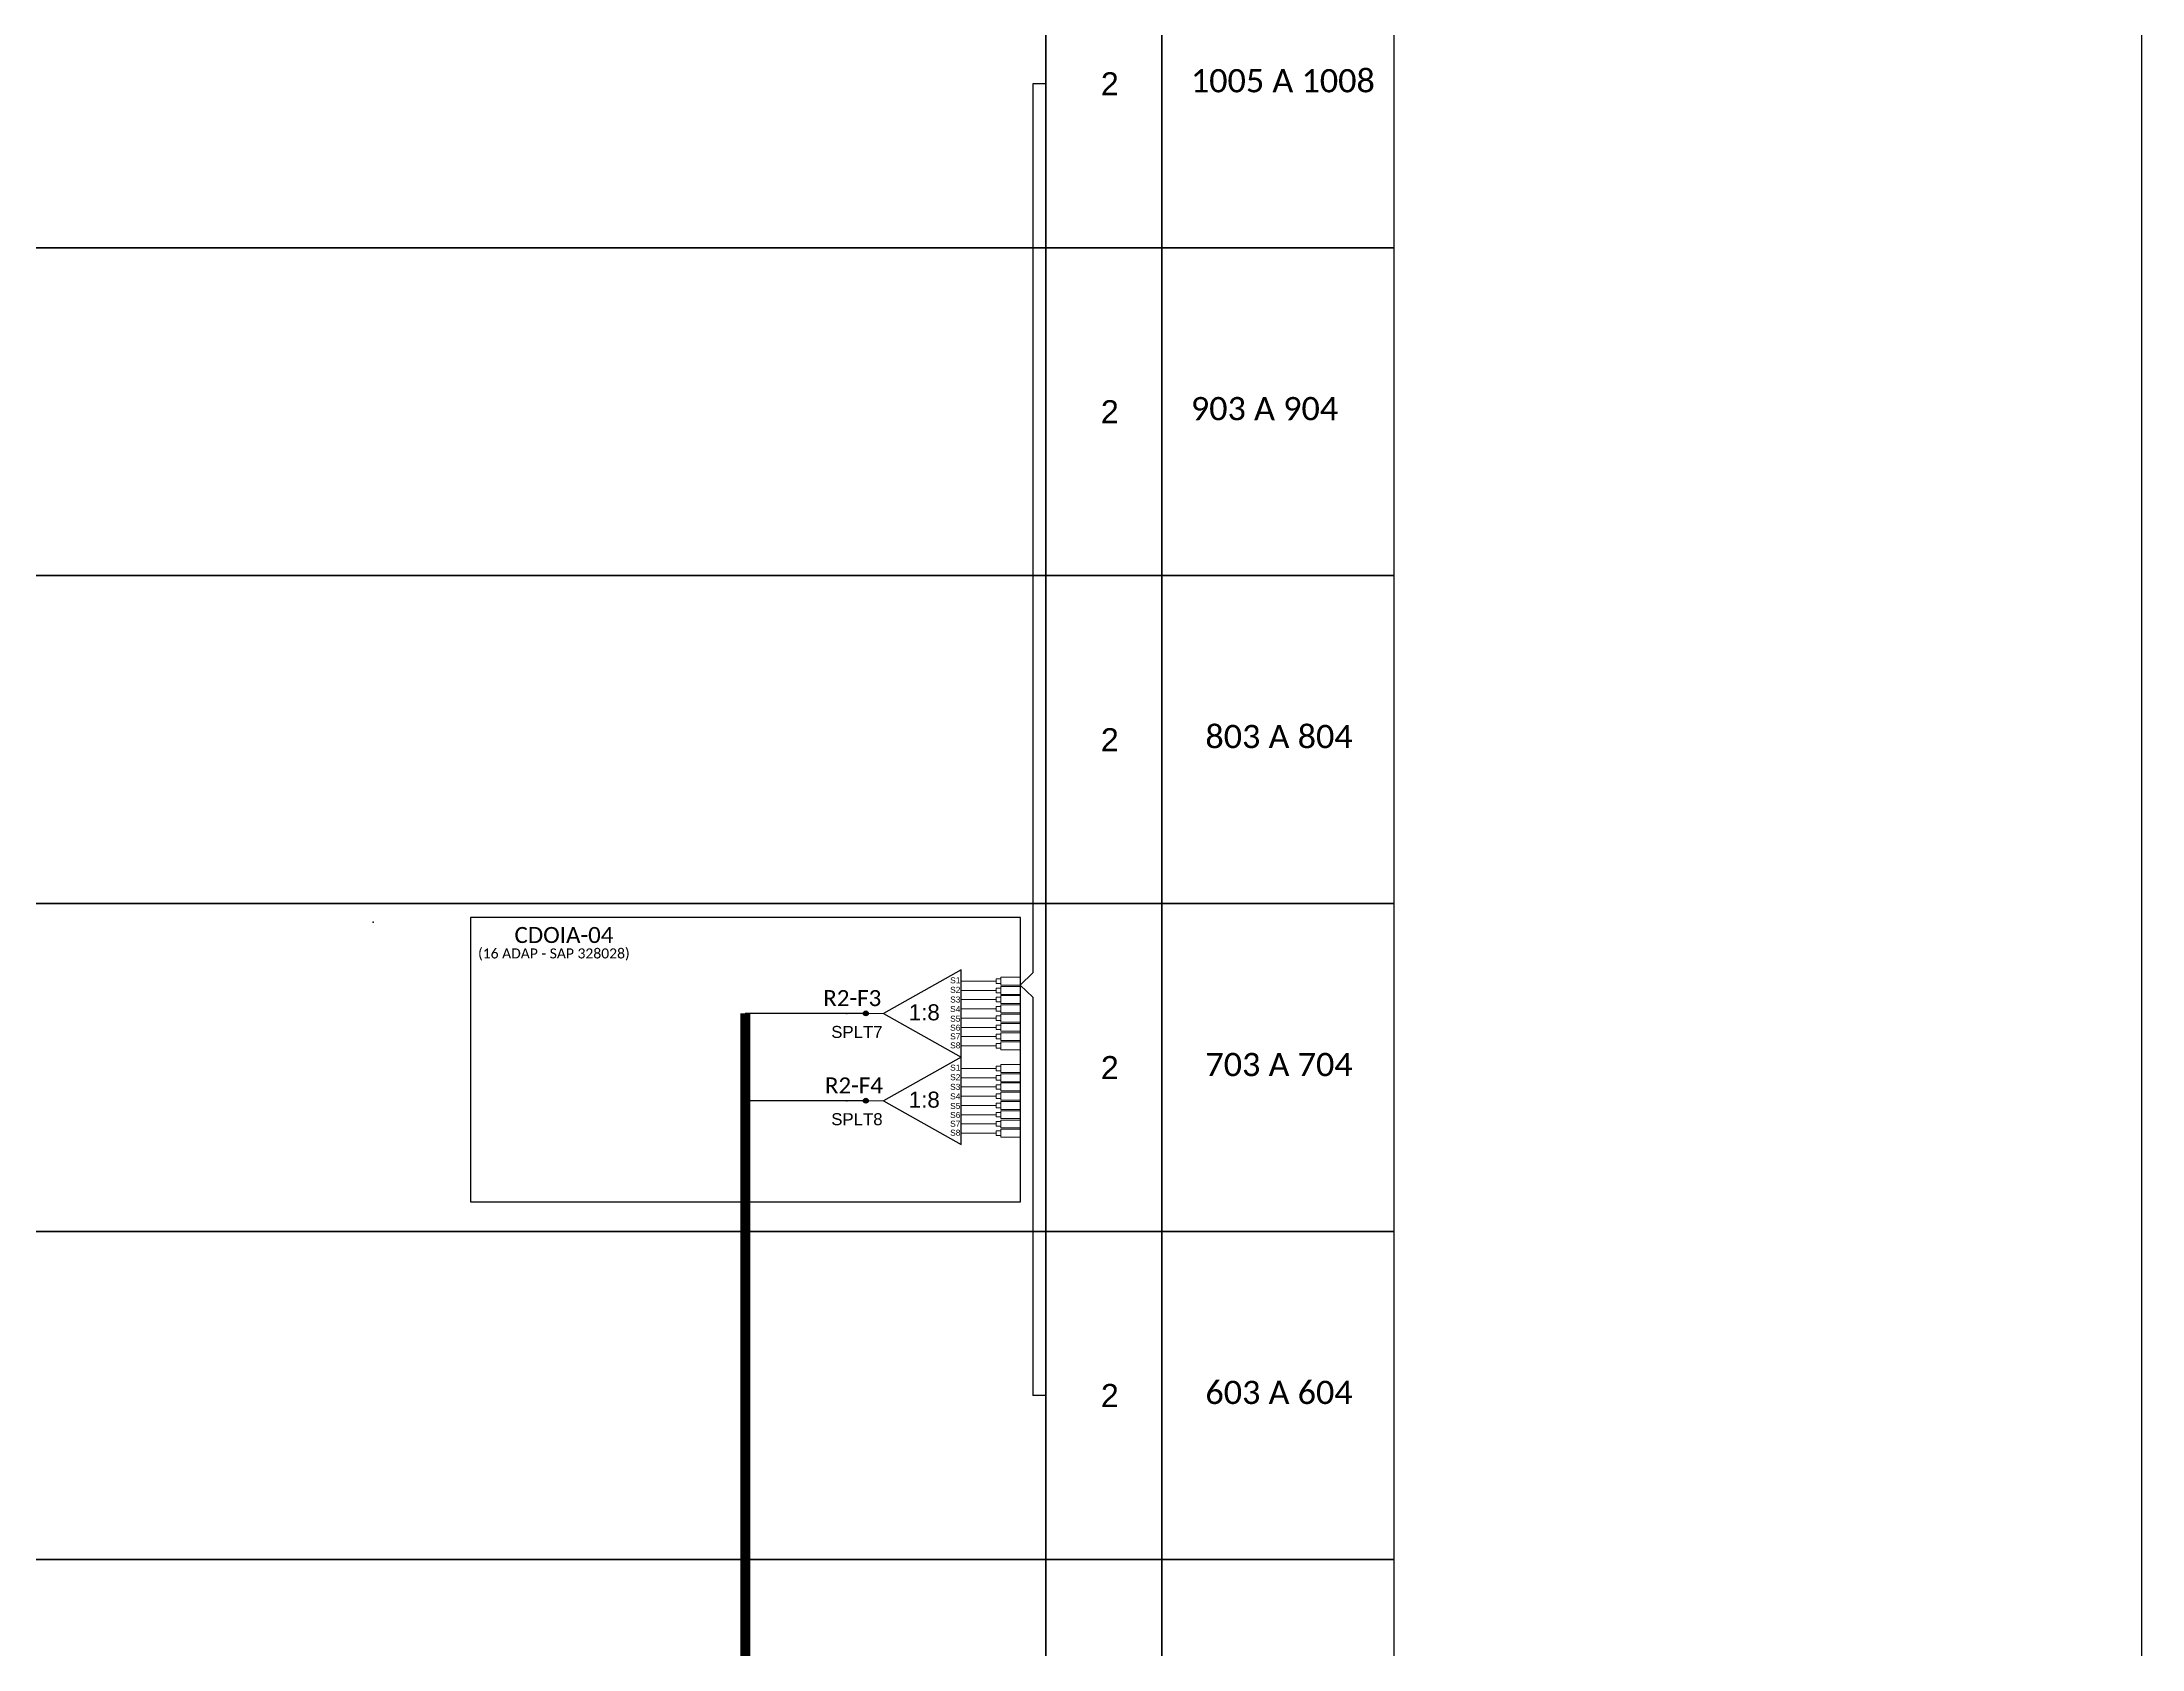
# Model space of a CAD drawing. Header units: inches. Extents: x -143605 to -141670, y 187277 to 187871.
# Drawn here: x -141880.1 to -141670.5, y 187615.6 to 187776 of the extents above; entities that cross this region are included whole.
import ezdxf
from ezdxf.enums import TextEntityAlignment as Align

# ---------------------------------------------------------------- set-up
doc = ezdxf.new("R2010")
doc.units = ezdxf.units.IN
doc.header["$MEASUREMENT"] = 0
doc.styles.add('ARIAL', font='arial.ttf')
doc.styles.add('WMF-Calibri0', font='calibri.ttf')

# ---------------------------------------------------------------- blocks, each defined once
blk = doc.blocks.new('A$C415C251F')
at = {"color": 3}
blk.add_point((0, 0), dxfattribs=at)
blk = doc.blocks.new('LEG_CDOIA8_C-SPLT_ESQ')
at = {"color": 3, "extrusion": (0, 0, -1), "xscale": -1, "zscale": -1}
blk.add_blockref('A$C415C251F', (0, 0), dxfattribs=at)
at = {"color": 1, "style": 'WMF-Calibri0', "flags": 4}
blk.add_attdef('CDO', (21.44, -2.61), '', height=2, dxfattribs=at)
blk.add_attdef('MODELO', text='', height=1.5, dxfattribs=at).set_placement((22.54, -4.54), align=Align.CENTER)
at = {"style": 'ARIAL', "flags": 4}
blk.add_attdef('SPLITAGEM', text='', height=1.5, dxfattribs=at).set_placement((18.61, -12.59), align=Align.CENTER)
blk = doc.blocks.new('SPLT_1-8_SC-APC')
at = {"color": 1}
blk.add_lwpolyline([(-7.37, -2.1), (-17.04, -7.55), (-7.37, -13), (-7.37, -2.1)], dxfattribs=at)
at = {"color": 3, "lineweight": 0}
for points in [[(-2.99, -3.51), (-7.37, -3.51)], [(-7.37, -4.66), (-2.99, -4.66)], [(-2.41, -3.02), (-2.41, -4)], [(-2.41, -3.02), (0, -3.02)], [(-2.41, -4), (0, -4)], [(-2.41, -4.17), (-2.41, -5.16)], [(-2.41, -4.17), (0, -4.17)], [(-2.41, -5.16), (0, -5.16)], [(-7.37, -5.82), (-2.99, -5.82)], [(-7.37, -6.97), (-2.99, -6.97)], [(-2.41, -5.32), (-2.41, -6.31)], [(-2.41, -5.32), (0, -5.32)], [(-2.41, -6.31), (0, -6.31)], [(-2.41, -6.48), (-2.41, -7.46)], [(-2.41, -6.48), (0, -6.48)], [(-2.41, -7.46), (0, -7.46)], [(-2.41, -7.63), (-2.41, -8.62)], [(-2.41, -7.63), (0, -7.63)], [(-7.37, -8.12), (-2.99, -8.12)], [(-7.37, -9.28), (-2.99, -9.28)], [(-7.37, -10.43), (-2.99, -10.43)], [(-2.41, -8.62), (0, -8.62)], [(-2.41, -8.78), (-2.41, -9.77)], [(-2.41, -8.78), (0, -8.78)], [(-2.41, -9.77), (0, -9.77)], [(-2.41, -9.94), (-2.41, -10.92)], [(-2.41, -9.94), (0, -9.94)], [(-7.37, -11.58), (-2.99, -11.58)], [(-2.41, -10.92), (0, -10.92)], [(-2.41, -11.09), (-2.41, -12.08)], [(-2.41, -11.09), (0, -11.09)], [(-2.41, -12.08), (0, -12.08)]]:
    blk.add_lwpolyline(points, dxfattribs=at)
for points in [[(-2.99, -3.22), (-2.41, -3.22), (-2.41, -3.8), (-2.99, -3.8)], [(-2.99, -4.38), (-2.41, -4.38), (-2.41, -4.95), (-2.99, -4.95)], [(-2.99, -5.53), (-2.41, -5.53), (-2.41, -6.1), (-2.99, -6.1)], [(-2.99, -6.68), (-2.41, -6.68), (-2.41, -7.26), (-2.99, -7.26)], [(-2.99, -7.84), (-2.41, -7.84), (-2.41, -8.41), (-2.99, -8.41)], [(-2.99, -8.99), (-2.41, -8.99), (-2.41, -9.56), (-2.99, -9.56)], [(-2.99, -10.14), (-2.41, -10.14), (-2.41, -10.72), (-2.99, -10.72)], [(-2.99, -11.3), (-2.41, -11.3), (-2.41, -11.87), (-2.99, -11.87)]]:
    blk.add_lwpolyline(points, close=True, dxfattribs=at)
at = {"color": 1, "lineweight": 0}
blk.add_lwpolyline([(-17.04, -7.55), (-19.26, -7.55)], dxfattribs=at)
at = {"color": 1, "style": 'ARIAL'}
for s, height, p in [('S1', 0.75, (-8.74, -3.78)), ('S2', 0.75, (-8.74, -4.97)), ('1:8', 2, (-13.91, -8.4)), ('S3', 0.75, (-8.74, -6.18)), ('S4', 0.75, (-8.74, -7.36)), ('S5', 0.75, (-8.74, -8.57)), ('S6', 0.75, (-8.74, -9.69)), ('S7', 0.75, (-8.74, -10.78)), ('S8', 0.75, (-8.74, -11.9))]:
    blk.add_text(s, height=height, dxfattribs=at).set_placement(p)
blk = doc.blocks.new('SPLITTER_')
blk.add_point((0, 0))
at = {"style": 'ARIAL', "flags": 4}
blk.add_attdef('SPLT', (0, -3.26), '', height=1.5, dxfattribs=at)

msp = doc.modelspace()

# ---------------------------------------------------------------- hatches: boundary and pattern name
h = msp.add_hatch(color=3)
h.dxf.hatch_style = 1
edge = h.paths.add_edge_path()
edge.add_arc((-141797.9, 187679.05), 0.242, 0, 360)
h = msp.add_hatch(color=3)
h.dxf.hatch_style = 1
edge = h.paths.add_edge_path()
edge.add_arc((-141797.9, 187670.33), 0.242, 0, 360)

# ---------------------------------------------------------------- linework, layer by layer
at = {"color": 6}
for p, q in [((-141797.9, 187679.05), (-141809.93, 187679.05)), ((-141797.9, 187670.33), (-141809.93, 187670.33))]:
    msp.add_line(p, q, dxfattribs=at)
msp.add_lwpolyline([(-142509.06, 187276.97), (-141670.5, 187276.97), (-141670.5, 187870.97), (-142509.06, 187870.97), (-142509.06, 187276.97)])
for points in [[(-142049.85, 187788.24), (-141779.92, 187788.24), (-141779.92, 187755.5), (-142049.85, 187755.5)], [(-141779.92, 187788.24), (-141768.34, 187788.24), (-141768.34, 187755.5), (-141779.92, 187755.5)], [(-141768.34, 187788.24), (-141745.2, 187788.24), (-141745.2, 187755.5), (-141768.34, 187755.5)], [(-142049.85, 187755.5), (-141779.92, 187755.5), (-141779.92, 187722.76), (-142049.85, 187722.76)], [(-141779.92, 187755.5), (-141768.34, 187755.5), (-141768.34, 187722.76), (-141779.92, 187722.76)], [(-141768.34, 187755.5), (-141745.2, 187755.5), (-141745.2, 187722.76), (-141768.34, 187722.76)], [(-142049.85, 187722.76), (-141779.92, 187722.76), (-141779.92, 187690.01), (-142049.85, 187690.01)], [(-141779.92, 187722.76), (-141768.34, 187722.76), (-141768.34, 187690.01), (-141779.92, 187690.01)], [(-141768.34, 187722.76), (-141745.2, 187722.76), (-141745.2, 187690.01), (-141768.34, 187690.01)], [(-142049.85, 187690.01), (-141779.92, 187690.01), (-141779.92, 187657.27), (-142049.85, 187657.27)], [(-141779.92, 187690.01), (-141768.34, 187690.01), (-141768.34, 187657.27), (-141779.92, 187657.27)], [(-141768.34, 187690.01), (-141745.2, 187690.01), (-141745.2, 187657.27), (-141768.34, 187657.27)], [(-142049.85, 187657.27), (-141779.92, 187657.27), (-141779.92, 187624.52), (-142049.85, 187624.52)], [(-141779.92, 187657.27), (-141768.34, 187657.27), (-141768.34, 187624.52), (-141779.92, 187624.52)], [(-141768.34, 187657.27), (-141745.2, 187657.27), (-141745.2, 187624.52), (-141768.34, 187624.52)], [(-142049.85, 187624.52), (-141779.92, 187624.52), (-141779.92, 187591.78), (-142049.85, 187591.78)], [(-141779.92, 187624.52), (-141768.34, 187624.52), (-141768.34, 187591.78), (-141779.92, 187591.78)], [(-141768.34, 187624.52), (-141745.2, 187624.52), (-141745.2, 187591.78), (-141768.34, 187591.78)]]:
    msp.add_lwpolyline(points, close=True)
at = {"color": 3}
for points in [[(-141781.24, 187771.87), (-141781.24, 187683.09)], [(-141779.92, 187771.87), (-141781.24, 187771.87)], [(-141781.24, 187683.09), (-141782.49, 187681.88), (-141781.24, 187680.67), (-141781.24, 187680.67)], [(-141781.24, 187680.67), (-141781.24, 187640.9)], [(-141779.92, 187640.9), (-141781.24, 187640.9)]]:
    msp.add_lwpolyline(points, dxfattribs=at)
at = {"color": 1}
msp.add_lwpolyline([(-141782.46, 187688.64), (-141837.36, 187688.64), (-141837.36, 187660.25), (-141782.46, 187660.25)], close=True, dxfattribs=at)
at = {"color": 6, "const_width": 1}
msp.add_lwpolyline([(-141809.93, 187679.05), (-141809.93, 187442.78)], dxfattribs=at)
at = {"color": 3}
for centre in [(-141797.9, 187679.05), (-141797.9, 187670.33)]:
    msp.add_circle(centre, 0.242, dxfattribs=at)

# ---------------------------------------------------------------- block references
ref = msp.add_blockref('LEG_CDOIA8_C-SPLT_ESQ', (-141847.08, 187688.17), dxfattribs=dict(at, xscale=0.8000000000465661, yscale=0.7999999999883585, zscale=0.8))
ref.add_attrib('CDO', 'CDOIA-04', (-141832.97, 187686.08), dxfattribs={"color": 1, "height": 1.6, "style": 'WMF-Calibri0'})
ref.add_attrib('MODELO', '(16 ADAP - SAP 328028)', dxfattribs={"color": 1, "height": 1, "style": 'WMF-Calibri0'}).set_placement((-141829.04, 187684.54), align=Align.CENTER)
at = {"color": 3, "xscale": 0.8000000000465661, "yscale": 0.7999999999883585, "zscale": 0.8}
for p in [(-141782.49, 187685.08), (-141782.49, 187676.36)]:
    msp.add_blockref('SPLT_1-8_SC-APC', p, dxfattribs=at)
ref = msp.add_blockref('SPLITTER_', (-141799.8, 187679.05), dxfattribs=dict(xscale=0.8000000000465661, yscale=0.7999999999883585, zscale=0.8))
ref.add_attrib('SPLT', 'SPLT7', (-141801.35, 187676.6), dxfattribs={"height": 1.2, "style": 'ARIAL'})
ref = msp.add_blockref('SPLITTER_', (-141799.8, 187670.33), dxfattribs=dict(xscale=0.8000000000465661, yscale=0.7999999999883585, zscale=0.8))
ref.add_attrib('SPLT', 'SPLT8', (-141801.35, 187667.89), dxfattribs={"height": 1.2, "style": 'ARIAL'})

# ---------------------------------------------------------------- texts
at = {"style": 'WMF-Calibri0'}
for s, p in [('1005 A 1008', (-141765.45, 187771.02)), ('903 A 904', (-141765.45, 187738.28)), ('803 A 804', (-141764, 187705.54)), ('703 A 704', (-141764, 187672.79)), ('603 A 604', (-141764, 187640.05))]:
    msp.add_text(s, height=2.317, dxfattribs=at).set_placement(p)
at = {"color": 6, "style": 'WMF-Calibri0'}
for s, p in [('R2-F3', (-141802.15, 187679.78)), ('R2-F4', (-141801.98, 187671.06))]:
    msp.add_text(s, height=1.6, dxfattribs=at).set_placement(p)
at = {"style": 'ARIAL', "flags": 12}
for p in [(-141773.54, 187771.87), (-141773.54, 187739.13), (-141773.54, 187706.38), (-141773.54, 187673.64), (-141773.54, 187640.9)]:
    msp.add_attdef('2', text='XX', height=2.3, dxfattribs=at).set_placement(p, align=Align.MIDDLE_CENTER)

doc.saveas('drawing.dxf')
